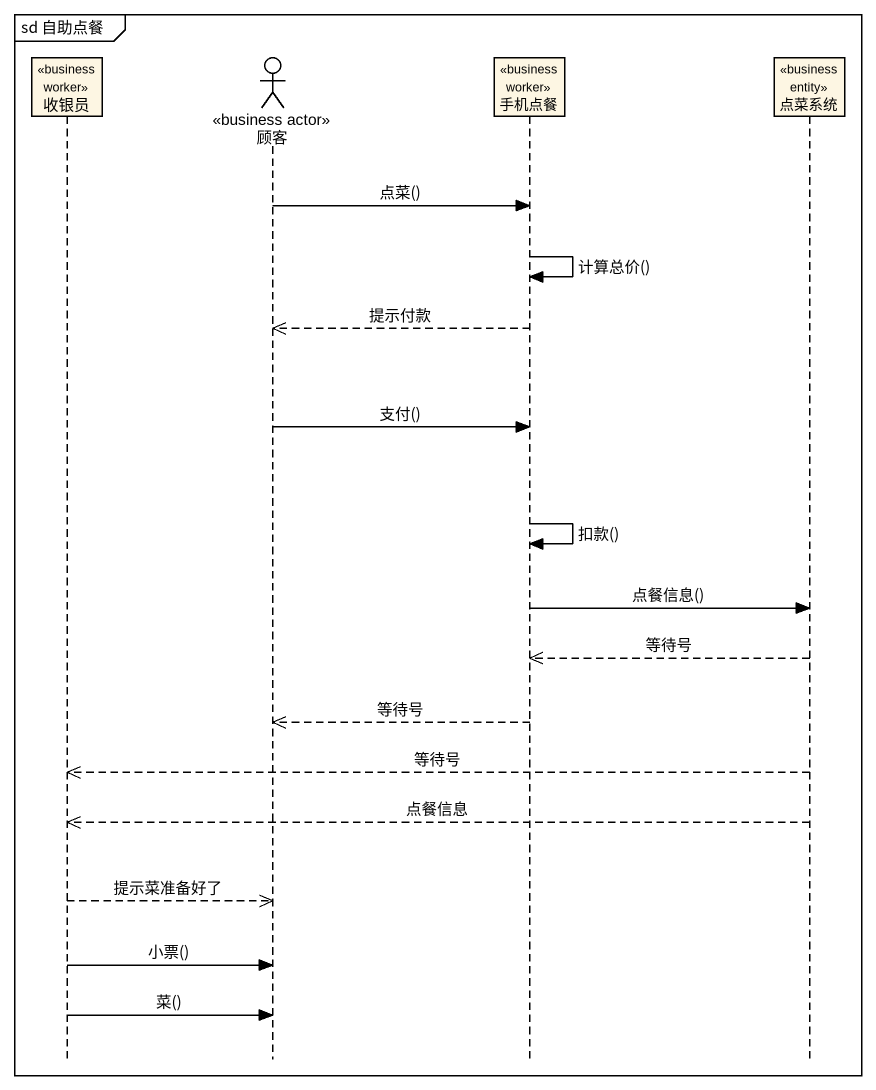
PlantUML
@startuml
mainframe sd 自助点餐
hide footbox
participant 收银员 <<business worker>>
actor 顾客 <<business actor>>
participant 手机点餐 <<business worker>>
participant 点菜系统 <<business entity>>

顾客 -> 手机点餐 : 点菜()
手机点餐 -> 手机点餐 : 计算总价()
手机点餐 -->> 顾客 : 提示付款
顾客 -> 手机点餐 : 支付()
手机点餐 -> 手机点餐 : 扣款()
手机点餐 -> 点菜系统 : 点餐信息()
点菜系统 -->> 手机点餐 : 等待号
手机点餐 -->> 顾客 : 等待号
点菜系统 -->> 收银员 : 等待号
点菜系统 -->> 收银员 : 点餐信息
收银员 -->> 顾客 : 提示菜准备好了
收银员 -> 顾客 : 小票()
收银员 -> 顾客 : 菜()
@enduml
